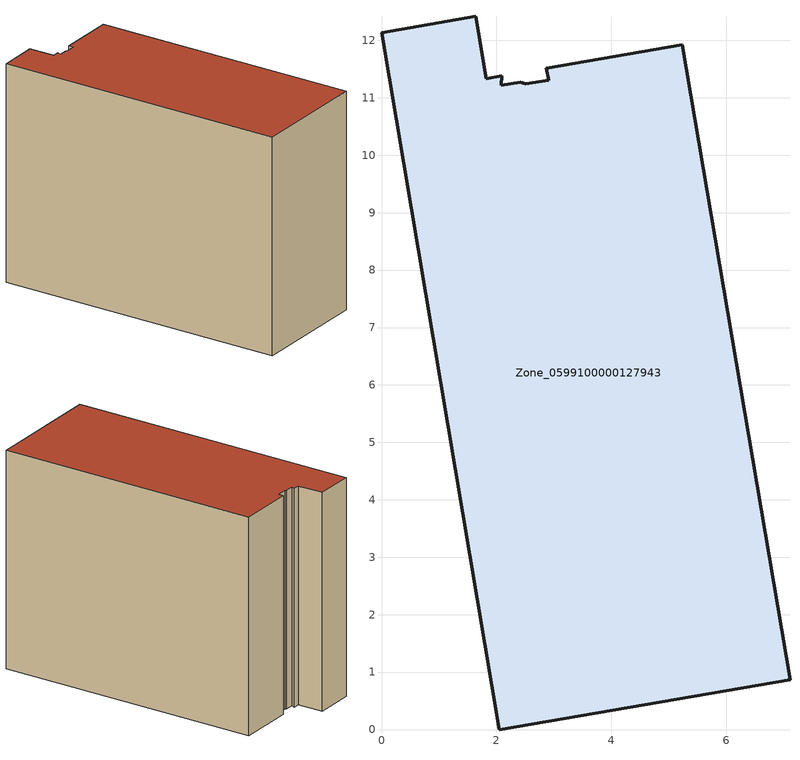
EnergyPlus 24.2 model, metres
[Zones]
Zone_0599100000127943
 floor ground (C_G): 2.91,11.31 2.87,11.52 5.24,11.93 7.11,0.86 2.05,0 0,12.13 1.64,12.42 1.83,11.34 2.1,11.38 2.08,11.22 2.42,11.27 2.51,11.25 z0
 wall outside (C_F): 2.05,0 7.11,0.86 5.24,11.93 2.87,11.52 2.91,11.31 2.51,11.25 2.42,11.27 2.08,11.22 2.1,11.38 1.83,11.34 1.64,12.42 0,12.13 2.05,0 z0:9.23
 roof outside (C_R): 2.91,11.31 2.51,11.25 2.42,11.27 2.08,11.22 2.1,11.38 1.83,11.34 1.64,12.42 0,12.13 2.05,0 7.11,0.86 5.24,11.93 2.87,11.52 z9.23
[BUILDING]
Pand.0599100000127943: North Axis=0; Terrain=City; Loads Convergence Tolerance Value=0.04; Temperature Convergence Tolerance Value=0.4; Solar Distribution=FullExterior; Maximum Number of Warmup Days=25; Minimum Number of Warmup Days=1
[Site:Location]
Rotterdam.The.Hague.AP_ZH_NLD Design_Conditions: Latitude=51.96; Longitude=4.45; Time Zone=1; Elevation=-4.5
[SITE:GROUNDTEMPERATURE:BUILDINGSURFACE]
18, 18, 18, 18, 18, 18, 18, 18, 18, 18, 18, 18
[MATERIAL] Thermal Absorptance=0.9; Solar Absorptance=0.7; Visible Absorptance=0.7
Name | Roughness | Thickness | Conductivity | Density | Specific Heat
G.TI.1946 | MediumSmooth | 0.15 | 1 | 540 | 1210
F.TI.1946 | Rough | 0.3 | 0.857143 | 1920 | 840
R.TI.1946 | MediumRough | 0.2 | 0.1 | 1500 | 1000
[CONSTRUCTION]
C_G: G.TI.1946
C_F: F.TI.1946
C_R: R.TI.1946
[ZONE]
Zone_0599100000127943: Type=1; Multiplier=1; Ceiling Height=Autocalculate; Volume=Autocalculate; Floor Area=autocalculate; Part of Total Floor Area=Yes
[ZONEINFILTRATION:DESIGNFLOWRATE]
Infil_Zone_0599100000127943: Zone or ZoneList or Space or SpaceList=Zone_0599100000127943; Schedule=AlwaysOn; Design Flow Rate Calculation Method=Flow/Area; Flow Rate per Floor Area=0.003; Constant Term Coefficient=1; Temperature Term Coefficient=0; Velocity Term Coefficient=0; Velocity Squared Term Coefficient=0
[HVACTEMPLATE:ZONE:IDEALLOADSAIRSYSTEM]
Zone_0599100000127943: Maximum Heating Supply Air Temperature=50; Minimum Cooling Supply Air Temperature=13; Maximum Heating Supply Air Humidity Ratio=0.0156; Minimum Cooling Supply Air Humidity Ratio=0.0077; Heating Limit=NoLimit; Cooling Limit=NoLimit; Dehumidification Control Type=ConstantSensibleHeatRatio; Cooling Sensible Heat Ratio=0.7; Dehumidification Setpoint=60; Humidification Control Type=None; Humidification Setpoint=30; Outdoor Air Method=None; Outdoor Air Flow Rate per Person=0.00944; Outdoor Air Flow Rate per Zone Floor Area=0; Outdoor Air Flow Rate per Zone=0; Demand Controlled Ventilation Type=None; Outdoor Air Economizer Type=NoEconomizer; Heat Recovery Type=None; Sensible Heat Recovery Effectiveness=0.7; Latent Heat Recovery Effectiveness=0.65
[ZONECONTROL:THERMOSTAT]
ThermostatControl_Zone_0599100000127943: Zone or ZoneList=Zone_0599100000127943; Control Type Schedule=DualSetpointControlType; Control 1=Thermostat_Zone_0599100000127943; Temperature Difference Between Cutout And Setpoint=0
[THERMOSTATSETPOINT:DUALSETPOINT]
Thermostat_Zone_0599100000127943: Heating Setpoint Temperature Schedule=HeatingSetpoint_Zone_0599100000127943; Cooling Setpoint Temperature Schedule=CoolingSetpoint_Zone_0599100000127943
[SCHEDULE:COMPACT]
HeatingSetpoint_Zone_0599100000127943: Through: 12/31, For: AllDays, Until: 24:00, 21
CoolingSetpoint_Zone_0599100000127943: Through: 12/31, For: AllDays, Until: 24:00, 24
DualSetpointControlType: Through: 12/31, For: AllDays, Until: 24:00, 4
AlwaysOn: Through: 12/31, For: AllDays, Until: 24:00, 1
